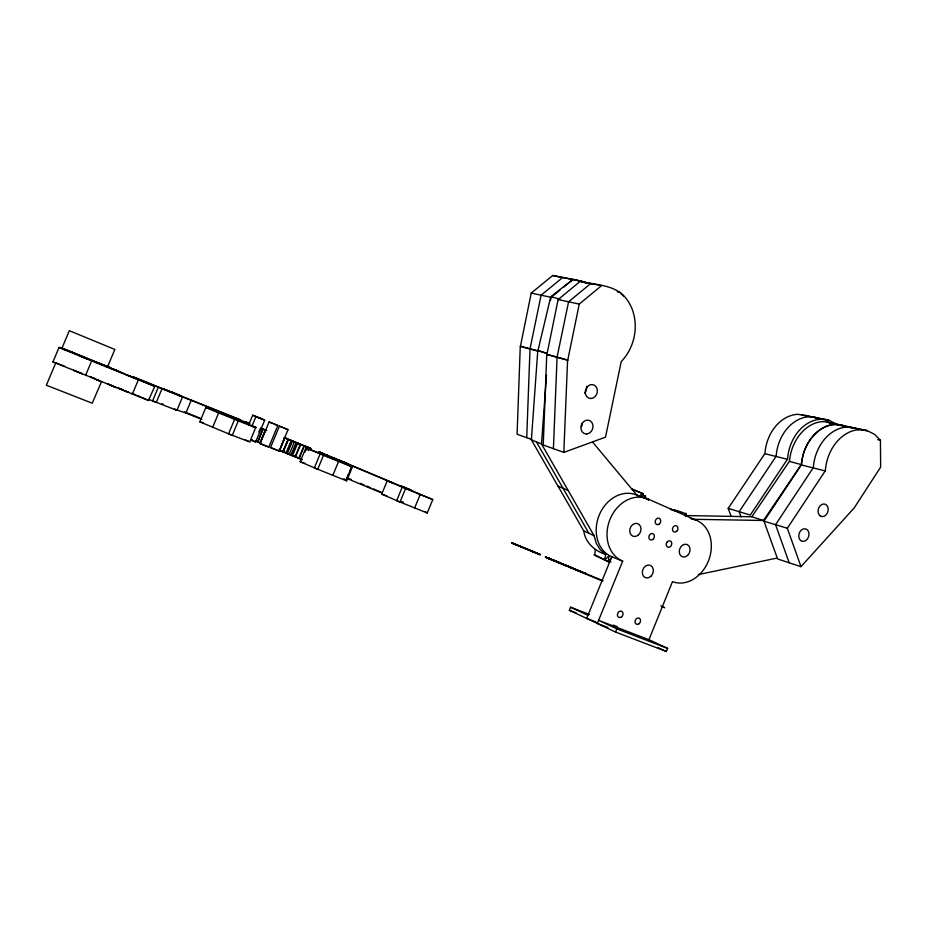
<?xml version="1.0" encoding="UTF-8"?>
<svg xmlns="http://www.w3.org/2000/svg" width="927" height="927" viewBox="0 0 927 927"><rect width="100%" height="100%" fill="white"/><g stroke="black" fill="none" stroke-linecap="round" stroke-linejoin="round"><path stroke-width="1.39" d="M686.177 516.443L686.05 513.5L684.543 515.586M538.714 351.113L520.279 346.153L517.092 434.23L531.623 439.433M526.721 437.671L530.024 348.772L541.101 295.203L562.793 277.44L572.179 279.386M567.753 360.151L546.756 354.265L543.234 444.995L563.813 452.399L605.516 437.138L621.217 361.6A44.461 37.694 -76.4 0 0 627.081 299.769C616.525 284.357 596.397 285.319 580.198 281.391L558.124 299.56L546.907 354.52L567.753 360.151L579.259 304.079L601.681 285.528M553.419 448.656L557.081 357.057L568.587 301.796L590.835 283.442L600.418 285.435M563.813 452.399L567.602 359.896M608.344 561.635L608.923 555.818L604.578 560.082L605.667 554.45C594.775 551.032 585.308 542.689 583.778 530.928L531.38 439.85L537.799 350.441L546.791 353.257M605.667 554.45L600.244 549.746L596.293 543.361L594.103 535.736L541.495 443.917L546.513 375.157M648.494 500.128L648.39 499.421M594.671 555.261L595.308 549.502M537.614 351.032L520.418 346.397L531.217 293.094L552.747 275.504L582.48 281.368L586.107 283.395M550.603 300.139L551.171 297.347L559.92 290.174M546.918 353.511L537.927 350.696L550.742 296.733L573.025 279.398L592.99 284.149M641.82 497.115L642.956 493.709L631.832 489.027L642.956 493.685M615.551 632.04L616.837 628.877L598.599 620.337L648.935 639.7L667.614 648.379L666.351 651.496L615.551 632.04L569.352 610.267L570.592 607.22L589.387 614.462M648.773 640.105L672.492 581.635A32.908 26.188 -69.6 0 0 708.552 560.673A32.908 26.188 -69.6 0 0 696.478 520.348L647.973 499.016L636.872 495.169A33.233 27.08 -69.6 0 0 599.166 515.238A33.233 27.08 -69.6 0 0 611.808 556.721L586.675 618.425L595.991 622.005M647.973 499.016A33.546 27.219 -69.6 0 0 610.024 519.317A33.546 27.219 -69.6 0 0 622.689 561.148L597.336 623.454L607.938 627.521M402.237 487.173L396.663 500.684L427.254 512.99L432.77 499.583L333.952 457.961M387.219 480.812L405.574 488.552L400 502.075L381.727 494.103L387.219 480.812L392.353 482.805L330.754 456.965M414.612 508.077L420.186 494.543L432.77 499.583M320.128 453.929L314.346 467.88L346.617 480.858L352.341 467.034L340.139 461.298L305.933 447.892L300.139 461.704L317.706 469.282L323.5 455.331L352.341 467.034M332.781 475.47L338.564 461.519M346.617 480.858L346.142 480.024L348.679 473.871M349.699 471.414L351.229 467.718M346.142 480.024L351.368 467.776M248.494 425.331L252.712 415.203L256.397 416.71M252.202 425.563L255.945 416.571L259.664 418.089M250.139 440.939L255.829 427.289L210.07 408.911L205.84 407.498L199.838 421.866L232.271 435.342L238.285 420.881M258.842 431.994L260.417 428.193M250.603 439.861L255.632 441.994L264.716 420.163L252.735 415.215M262.677 429.108L257.787 441.901L263.129 429.294L262.121 428.853L266.408 430.603M263.998 445.215L260.128 443.558L269.12 421.947L272.77 423.442M260.128 443.558L268.807 447.115L277.799 425.505L269.143 421.959M279.467 426.165L288.03 429.676L279.143 451.078L270.533 447.556L279.433 426.153L283.025 427.614M279.606 450.487L284.45 437.868L285.667 438.332M282.77 451.808L288.181 439.386L284.798 438.007L279.63 450.499L283.175 451.982M283.523 450.603L287.66 440.626M286.756 453.465L291.947 440.962L290.707 440.337L299.015 443.743L288.378 439.491L283.187 451.994L295.307 456.941L299.154 458.483L304.334 446.003L303.396 445.597L310.777 448.541M285.979 453.083L291.159 440.615M287.219 453.651L292.411 441.148L294.392 441.936L303.952 445.852L298.772 458.332M289.212 454.415L294.392 441.936M290.939 455.18L296.13 442.677M291.414 455.366L296.594 442.863M292.48 455.748L297.66 443.268M295.053 456.837L300.232 444.346M295.481 457.011L300.73 444.52M304.971 452.075L307.034 447.092M306.292 449.699L307.324 447.22L305.47 446.432L309.27 447.984L308.251 450.476M308.436 450.545L309.467 448.065L306.802 446.953M148.772 399.363L176.918 410.383L182.526 396.988L180.023 395.852L249.386 423.685M174.461 409.143L185.91 413.013L191.31 400.105M212.631 427.382L218.679 412.886L255.945 427.868L251.124 425.771L255.829 427.289M234.589 419.386L228.552 433.859L250.035 442.063M85.516 375.539L91.669 360.927L154.763 386.362L148.447 400.487L52.943 361.924L59.05 347.44L70.649 351.993M132.318 394.265L138.355 379.861M180.811 396.339L158.297 387.277L152.584 400.916L156.304 402.411L162.005 388.784M55.585 363.291L46.35 385.215L92.248 403.21L101.553 381.507M800.986 566.652L787.336 528.251L825.366 470.638A39.722 30.44 -75.4 0 1 859.445 429.676L867.371 430.696L874.52 434.323L880.418 440.267L880.65 467.127L854.173 507.95L800.986 566.652L777.602 558.958L763.987 521.183L801.507 464.647A39.015 30.174 -75.5 0 1 802.909 455.76M801.878 414.809L828.889 420.232L821.067 419.213A38.702 30.081 -75.6 0 0 787.591 459.027L750.291 515.053L728.205 508.39L764.995 453.396A38.03 29.815 -75.6 0 1 798.054 414.311L828.889 420.232L835.969 423.79M691.878 519.271L763.477 520.487L801.415 464.3A39.015 29.56 -74.4 0 1 835.239 424.439L867.371 430.696L826.907 422.133L842.921 425.516L835.239 424.439A39.015 30.174 -75.5 0 0 803.234 454.52M684.856 515.539L751.832 516.756L789.526 461.101A38.679 29.444 -74.5 0 1 823.141 421.6L830.789 422.677M608.379 561.739L612.179 557.185M639.445 496.072L642.596 493.361M300.139 461.704L304.844 463.291M563.187 287.474L573.025 279.398L582.33 281.611M643.35 497.764L645.632 496.154L641.635 494.508M305.852 447.926L323.5 455.331M698.355 574.578L776.131 558.263M851.079 427.556L855.076 428.065L858.634 429.861M813.303 417.243L817.255 417.764L809.456 416.744A38.366 29.954 -75.6 0 0 776.2 456.188L739.155 511.692L741.09 517.011M608.61 561.878L594.207 554.972M645.656 496.154L641.994 494.937M104.774 366.339L107.636 366.594L130.359 376.374M855.076 428.065L847.197 427.046A39.363 30.301 -75.4 0 0 813.327 467.614L775.551 524.682L789.19 562.77M545.91 557.289L546.571 557.44L545.331 557.011L586.304 573.825L545.516 557.127L553.245 560.082L549.989 558.726L552.202 559.607M571.183 567.625L563.628 564.531L586.049 573.79M568.135 566.327L571.032 567.301L559.027 562.353M617.255 291.866L620.001 292.399L623.604 296.153M558.865 562.863L602.226 580.928M552.747 275.504L562.075 277.451M580.198 281.391L588.367 283.094M531.217 293.094L551.171 297.347M558.124 299.56L579.259 304.079M548.865 558.413L545.667 557.185L563.686 564.543M877.672 439.665L880.418 440.267M546.466 557.556L548.958 558.552L545.586 557.162M52.943 361.924L53.592 362.075M765.018 453.72L787.602 459.352M801.519 464.983L825.389 470.974M199.838 421.866L203.233 422.735M550.742 296.733L559.873 299.108M789.526 461.426L801.426 464.636M763.987 521.183L787.336 528.251M513.222 543.628L515.424 544.497L511.588 542.863L540.314 554.659L536.188 553.037M522.48 547.139L519.027 545.748L540.279 554.659M751.832 516.756L763.477 520.487M686.212 513.732L674.937 509.954M381.727 494.103L386.918 495.991M563.697 564.833L566.675 565.829M270.533 447.556L279.143 451.078M690.175 518.147L696.478 520.348M119.954 388.819L123.164 390.058M288.065 453.5L284.23 451.947M279.27 450.348L280.487 450.789M547.197 557.66L550.487 559.004L548.448 558.135M251.576 439.954L252.411 440.267L251.495 439.838M512.666 543.245L511.936 543.06L519.572 545.968L512.399 543.141M522.955 547.347L533.384 551.635M515.841 544.752L516.803 545.099L513.268 543.651M518.61 545.922L532.874 551.785M533.037 551.495L538.587 553.848L536.397 552.99M532.527 551.635L538.123 553.871M245.794 421.901L249.826 423.523M73.511 370.209L75.261 370.893M82.329 373.871L78.123 372.214M91.483 377.428L91.252 377.393M97.578 379.537L98.714 379.954L98.019 379.606M55.887 362.897L59.652 364.334M108.03 384.056L107.37 383.813L109.919 384.89M546.976 557.811L551.577 559.734L549.757 559.027M556.756 561.438L554.311 560.453M558.923 562.307L556.49 561.322M552.028 560.001L553.199 560.429L550.001 559.132M551.611 559.815L554.833 561.125L554.091 560.87M559.016 562.932L556.617 561.924M569.352 610.267L576.073 612.84M616.837 628.877L667.614 648.379M662.017 606.664L664.717 607.706L660.835 605.806M613.211 625.076L617.127 626.582M263.141 429.294L260.73 428.297M318.564 451.82L322.376 453.407L319.792 452.272M319.514 452.167L322.654 453.465M321.634 453.164L324.068 454.137L319.421 452.214M60.892 364.821L64.623 366.281M128.413 392.33L122.584 389.989M293.407 455.748L301.298 459.004M512.364 543.234L511.646 542.886L514.879 544.195L512.04 543.095M539.676 554.462L537.081 553.315L540.186 554.613M535.864 552.979L534.659 552.434L539.781 554.392M552.225 559.618L555.099 560.823L553.975 560.314M548.158 558.332L550.499 559.259L547.289 557.938M285.655 438.181L286.408 438.517L284.021 437.532M307.718 447.231L305.852 446.49L310.719 448.517L307.324 447.15M184.473 411.912L200.348 418.228M108.517 384.242L109.734 384.728M110.545 385.145L112.271 385.806L110.973 385.238M325.551 454.763L323.349 453.882L327.057 455.4L318.598 451.831M258.181 441.461L256.142 440.649L256.733 440.835M531.38 439.85L541.495 443.917M172.225 392.295L175.191 393.488M171.68 392.272L163.789 389.027L171.854 392.295M81.321 356.478C73.789 353.535 96.327 362.55 85.493 358.251M326.594 456.038L325.053 455.435L329.224 457.173M332.492 458.506L334.021 459.108L329.85 457.359M185.91 413.013L201.785 419.386M570.545 567.336L603.037 580.765M264.716 420.163L259.618 418.031M277.799 425.505L274.149 424.01M288.03 429.676L284.438 428.216M322.132 453.187L324.45 454.16M323.222 453.767L320.394 452.643M118.32 387.764L122.028 389.259M76.431 371.356L77.706 371.866M92.549 377.857L93.187 378.112M93.453 378.309L94.091 378.564M96.454 379.641L97.092 379.896M97.37 380.105L99.71 381.009L94.438 378.622M240.545 419.769L133.534 377.011L158.297 387.277M247.208 422.608L244.682 421.588L248.378 423.141M266.686 430.476L261.287 428.274L261.935 428.506M318.853 451.959L322.237 453.326M101.599 364.438L107.486 366.663M325.69 454.867L330.742 456.965M129.12 375.864L125.921 374.589L135.551 378.529L131.622 376.883M122.978 373.21L61.993 348.077L69.316 330.684L114.832 349.456L107.636 366.594L61.993 348.077L64.206 349.861M515.597 544.659L518.807 545.957M611.808 556.721L622.689 561.148M285.725 438.204L293.465 441.356M176.084 393.917L180.012 395.493L172.063 392.26M73.059 352.689C66.084 349.896 80.22 355.597 73.268 352.816M107.775 366.814L110 367.706L105.643 365.933M80.382 355.864C73.36 353.048 87.613 358.807 80.614 355.991M101.031 364.137L96.512 362.33L105.33 365.898M327.579 456.432L331.715 457.984L327.613 456.269M82.491 356.953L83.766 357.474M331.507 458.112L328.679 456.884M84.218 357.741L91.669 360.927M161.993 403.72L163.164 404.195M402.341 501.855L403.071 502.156M92.943 377.683L94.218 378.193M124.403 390.557L128.772 392.376M93.824 378.367L92.202 377.787M114.23 386.756L111.286 385.609L116.211 387.602L114.832 387.011M259.757 418.1L261.02 418.61M248.274 423.036L249.479 423.593M328.135 456.547L322.874 454.357L326.976 456.072M420.186 494.543L405.574 488.552M129.143 375.725L154.763 386.362M85.203 358.297L59.05 347.44M258.714 417.718L255.968 416.582M326.119 454.786L327.486 455.377M333.94 457.95L320.533 452.561L323.222 453.674M297.718 443.094L293.535 441.379M342.596 461.692C327.579 455.424 358.216 468.135 343.117 461.843M408.216 489.166L403.975 487.393L412.654 490.951L408.413 489.178M239.548 420.696L235.018 418.807L244.264 422.585L239.745 420.707M233.743 418.506L234.96 419.004M235.191 419.027L236.397 419.514M645.621 498.32L648.657 499.746M645.992 498.645L648.645 499.862M278.9 449.85L282.897 451.461M301.866 459.549L298.227 458.042L299.154 458.483M264.937 445.458L268.807 447.115M401.715 501.739L402.839 502.202M251.762 440.337L255.632 441.994M131.877 393.28L135.435 394.74M79.004 372.399L82.109 373.697M76.825 371.681L73.708 370.383M232.619 418.042C225.342 414.937 245.099 423.21 237.509 419.977M261.171 443.21L256.872 441.472L257.868 441.936M545.424 557.057L548.714 558.239M556.524 561.889L554.184 560.905M346.698 478.355L382.341 493.291M257.451 441.773L255.47 440.939M136.732 395.284L140.637 396.918M90.695 376.744L91.75 377.185M205.84 407.498L218.679 412.886M310.754 448.529L297.729 443.106M547.127 557.625L549.676 558.714M349.236 478.633L351.263 479.491M360.255 483.326L364.195 484.995M366.825 486.107L370.765 487.776M373.396 488.888L381.275 492.225M546.177 557.278L549.421 558.784L548.494 558.332M425.25 511.565L427.254 512.99M141.669 397.359L144.774 398.68M121.53 389.537L120.116 388.934M245.261 439.85L248.691 441.379M569.526 567L578.066 570.684M557.961 486.049L568.181 490.499M300.313 458.853L302.167 459.665M288.517 453.685L290.221 454.427M636.872 495.169L642.087 497.463M145.701 399.097L148.83 400.534M174.589 409.189L176.918 410.383M583.778 530.928L594.103 535.736M657.649 647.417L666.351 651.496M570.592 607.22L587.938 615.343M608.436 560.719L611.032 561.971M594.253 554.763L608.877 561.774M343.72 478.819L346.281 480.082M805.806 415.331L808.147 416.501M592.701 442.202L637.509 495.875M536.409 441.878L588.912 533.315M728.205 508.39L731.113 516.304M586.536 386.362A6.964 5.921 -73.5 0 1 584.705 393.071M582.365 423.233A6.941 5.886 -71.7 0 1 581.414 426.687M265.331 430.174L260.081 442.805L265.412 430.209M666.93 542.33L666.548 543.095A3.314 2.654 -69.6 0 0 667.521 547A3.314 2.654 -69.6 0 0 671.102 545.783L671.484 545.018A3.314 2.654 -69.6 0 0 670.511 541.113A3.314 2.654 -69.6 0 0 666.93 542.33M681.843 512.909L670.511 509.213L681.843 512.909M586.664 433.94L585.111 433.801A7.01 5.921 -71.7 0 1 581.009 426.49A7.01 5.921 -71.7 0 1 587.255 420.14L588.807 420.29A7.01 5.921 -71.7 0 1 592.886 427.59A7.01 5.921 -71.7 0 1 586.664 433.94M591.032 398.483L589.479 398.32A7.034 5.956 -73.4 0 1 585.366 390.916A7.034 5.956 -73.4 0 1 591.623 384.589L593.176 384.751A7.034 5.956 -73.4 0 1 597.266 392.144A7.034 5.956 -73.4 0 1 591.032 398.483M172.665 392.642L171.252 391.912L172.665 392.642M117.694 371.02L112.897 369.062L117.694 371.02M106.118 366.246L105.296 365.783L106.118 366.246M293.882 456.119L285.655 452.782L293.882 456.119M409.41 489.456L400.846 485.945L409.41 489.456M800.743 540.534L799.804 539.537A6.396 4.959 -73 0 1 800.291 531.252A6.396 4.959 -73 0 1 807.011 529.618L807.95 530.615A6.396 4.959 -73 0 1 807.452 538.888A6.396 4.959 -73 0 1 800.743 540.534M820.024 515.713L819.097 514.717A6.373 4.925 -74 0 1 819.595 506.455A6.373 4.925 -74 0 1 826.258 504.879L827.174 505.875A6.373 4.925 -74 0 1 826.664 514.126A6.373 4.925 -74 0 1 820.024 515.713M621.113 617.208A3.349 2.688 -66.4 0 0 622.098 611.588A3.349 2.688 -66.4 0 0 617.486 614.172A3.349 2.688 -66.4 0 0 621.113 617.208M638.633 624.033A3.326 2.654 -66.5 0 0 639.618 618.448A3.326 2.654 -66.5 0 0 635.065 621.032A3.326 2.654 -66.5 0 0 638.633 624.033M653.153 539.213A3.337 2.688 -69.6 0 0 652.898 533.674A3.337 2.688 -69.6 0 0 648.865 537.393A3.337 2.688 -69.6 0 0 653.153 539.213M687.602 555.447A6.582 5.238 -69.6 0 0 687.127 544.531A6.582 5.238 -69.6 0 0 679.248 551.913A6.582 5.238 -69.6 0 0 687.602 555.447M650.847 576.339A6.651 5.342 -68.3 0 0 650.337 565.331A6.651 5.342 -68.3 0 0 642.295 572.793A6.651 5.342 -68.3 0 0 650.847 576.339M638.448 534.879A6.709 5.446 -69.6 0 0 637.88 523.709A6.709 5.446 -69.6 0 0 629.757 531.206A6.709 5.446 -69.6 0 0 638.448 534.879M676.687 531.298A3.314 2.654 -70.2 0 0 676.455 525.794A3.314 2.654 -70.2 0 0 672.469 529.468A3.314 2.654 -70.2 0 0 676.687 531.298M659.468 523.859A3.337 2.688 -70.2 0 0 659.213 518.309A3.337 2.688 -70.2 0 0 655.192 522.005A3.337 2.688 -70.2 0 0 659.468 523.859"/></g></svg>
